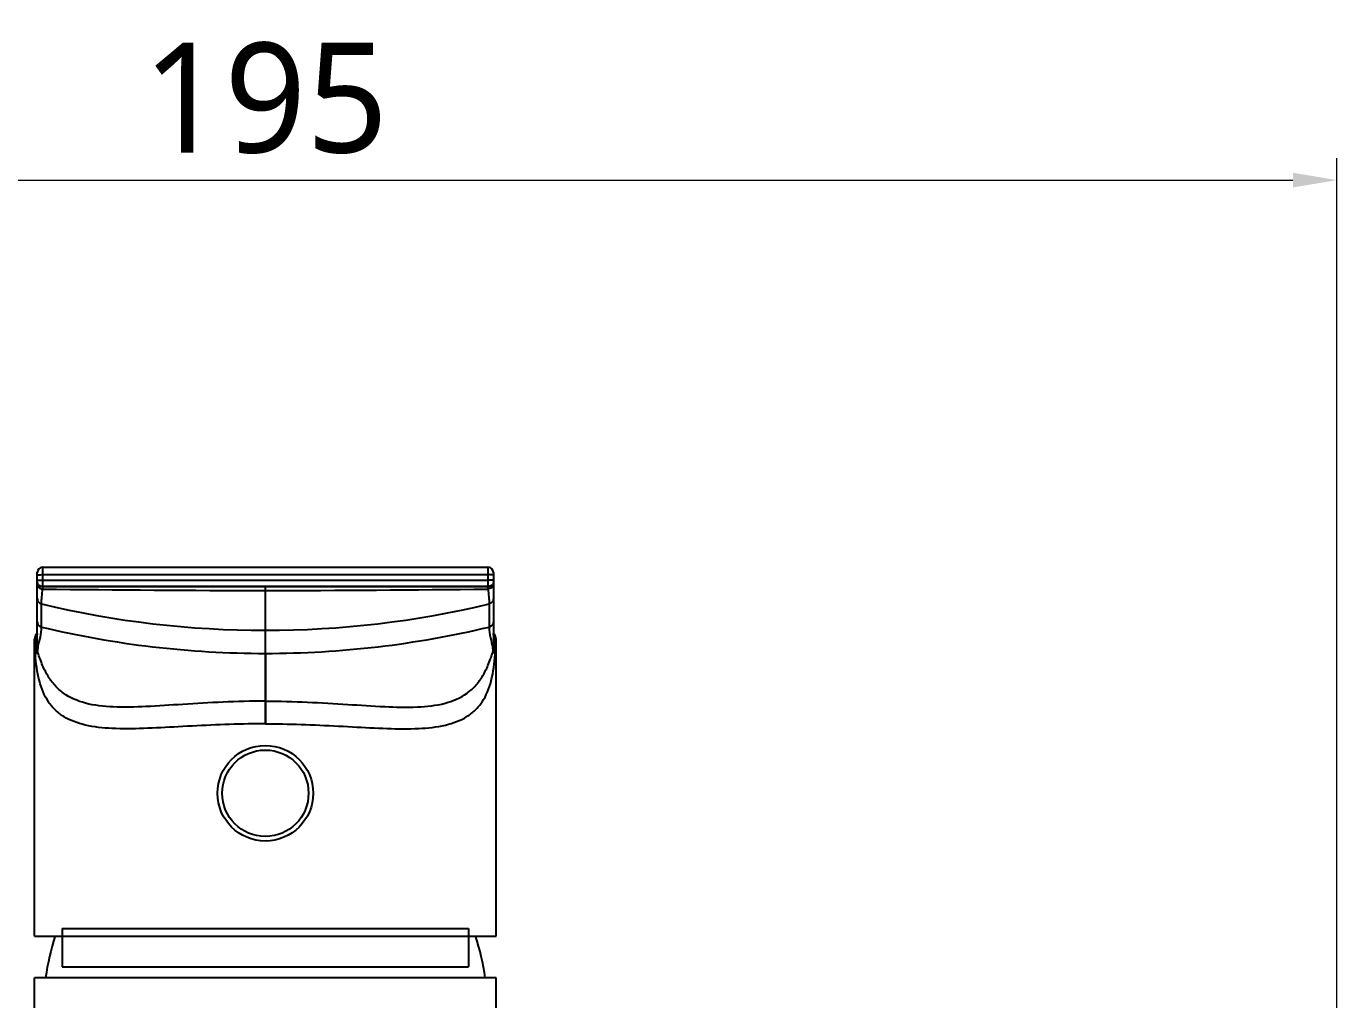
# Model space of a CAD drawing. Extents: x 1777 to 3131, y 3495 to 4487.
# Drawn here: x 2077.5 to 2196.7, y 3797.3 to 3885.9 of the extents above; entities that cross this region are included whole.
import ezdxf

# ---------------------------------------------------------------- set-up
doc = ezdxf.new("R2010")
doc.units = 0
doc.header["$LTSCALE"] = 30
doc.header["$MEASUREMENT"] = 0
doc.header["$PDMODE"] = 3
doc.header["$PDSIZE"] = -10
doc.layers.get('0').update_dxf_attribs({"linetype": 'CONTINUOUS'})
doc.layers.get('DEFPOINTS').update_dxf_attribs({"linetype": 'CONTINUOUS'})
for name, color, linetype in [('80N81050_DXF_CONTINUOUS_LINE', 7, 'CONTINUOUS'), ('80P35VVD2_DXF_CONTINUOUS_LINE', 7, 'CONTINUOUS'), ('81T23343_DXF_CONTINUOUS_LINE', 7, 'CONTINUOUS'), ('8ZG168060_DXF_CONTINUOUS_LINE', 7, 'CONTINUOUS')]:
    doc.layers.add(name, color=color, linetype=linetype)
doc.styles.add('Daelim Dimension', font='NanumGothic.ttf')
doc.dimstyles.new('DEFAULT', dxfattribs={"dimscale": 2, "dimtxt": 2, "dimasz": 2, "dimexe": 0, "dimexo": 2, "dimgap": 1, "dimtad": 1, "dimdec": 1, "dimzin": 9, "dimdsep": 46, "dimtxsty": 'Daelim Dimension', "dimcen": 0.5, "dimclrd": 252, "dimclre": 252, "dimclrt": 3, "dimadec": 1, "dimazin": 0, "dimtfac": 1, "dimtdec": 1, "dimtix": 1, "dimtmove": 0, "dimatfit": 3, "dimfxl": 0, "dimtolj": 1, "dimtzin": 1, "dimlwd": 9, "dimlwe": 9, "dimarcsym": 0})

# ---------------------------------------------------------------- blocks, each defined once
blk = doc.blocks.new('*D77')
at = {"color": 5, "lineweight": 9, "ltscale": 0.5}
for p, q in [((2001.75, 3772.8), (2001.75, 3873.9)), ((2196.75, 3772.8), (2196.75, 3873.9)), ((2005.75, 3871.9), (2192.75, 3871.9))]:
    blk.add_line(p, q, dxfattribs=at)
at = {"color": 5, "ltscale": 0.5}
for points in [[(2005.75, 3872.57), (2005.75, 3871.23), (2001.75, 3871.9)], [(2192.75, 3872.57), (2192.75, 3871.23), (2196.75, 3871.9)]]:
    blk.add_solid(points, dxfattribs=at)
at = {"layer": 'DEFPOINTS', "color": 0, "ltscale": 0.5}
for p in [(2196.75, 3871.9), (2001.75, 3768.8), (2196.75, 3768.8)]:
    blk.add_point(p, dxfattribs=at)
at = {"color": 7, "ltscale": 0.5, "insert": (2099.25, 3879.34), "char_height": 10, "attachment_point": 5, "style": 'Daelim Dimension'}
blk.add_mtext('\\A1;195', dxfattribs=at)
blk = doc.blocks.new('*D78')
at = {"color": 5, "lineweight": 9, "ltscale": 0.5}
for p, q in [((2075, 3836.68), (1968.09, 3836.68)), ((1970.09, 3832.68), (1970.09, 3743.8)), ((2080.25, 3739.8), (1968.09, 3739.8))]:
    blk.add_line(p, q, dxfattribs=at)
at = {"color": 5, "ltscale": 0.5}
for points in [[(1969.42, 3832.68), (1970.75, 3832.68), (1970.09, 3836.68)], [(1969.42, 3743.8), (1970.75, 3743.8), (1970.09, 3739.8)]]:
    blk.add_solid(points, dxfattribs=at)
at = {"layer": 'DEFPOINTS', "color": 0, "ltscale": 0.5}
for p in [(2079, 3836.68), (1970.09, 3739.8), (2084.25, 3739.8)]:
    blk.add_point(p, dxfattribs=at)
at = {"color": 7, "ltscale": 0.5, "insert": (1962.64, 3788.24), "char_height": 10, "attachment_point": 5, "rotation": 90, "style": 'Daelim Dimension'}
blk.add_mtext('\\A1;97', dxfattribs=at)

msp = doc.modelspace()

# ---------------------------------------------------------------- linework, layer by layer
at = {"layer": '80N81050_DXF_CONTINUOUS_LINE', "color": 7, "linetype": 'Continuous'}
msp.add_circle((2099.25, 3816.1), 4.35, dxfattribs=at)
at = {"layer": '80N81050_DXF_CONTINUOUS_LINE', "color": 9, "linetype": 'Continuous'}
msp.add_circle((2099.25, 3816.1), 3.93, dxfattribs=at)
at = {"layer": '80P35VVD2_DXF_CONTINUOUS_LINE', "color": 9, "linetype": 'Continuous'}
for p, q in [((2079, 3834.93), (2079, 3836.68)), ((2119.5, 3836.68), (2119.5, 3834.93)), ((2079, 3836), (2119.5, 3836)), ((2079, 3835.5), (2119.5, 3835.5)), ((2079, 3834.93), (2119.5, 3834.93)), ((2078.88, 3831.23), (2078.88, 3833.33)), ((2119.61, 3833.33), (2119.61, 3831.23)), ((2078.32, 3830.27), (2078.32, 3828.77)), ((2120.17, 3828.77), (2120.17, 3830.27)), ((2078.51, 3829.07), (2078.51, 3829.07)), ((2099.25, 3822.42), (2099.25, 3828.83)), ((2119.97, 3829.2), (2119.97, 3829.19)), ((2119.98, 3829.07), (2119.98, 3829.07))]:
    msp.add_line(p, q, dxfattribs=at)
at = {"layer": '80P35VVD2_DXF_CONTINUOUS_LINE', "color": 7, "linetype": 'Continuous'}
for p, q in [((2079, 3836.68), (2119.5, 3836.68)), ((2078.5, 3829.2), (2078.5, 3836.18)), ((2120, 3836.18), (2120, 3829.2)), ((2078.46, 3830.61), (2078.33, 3830.45)), ((2078.49, 3830.66), (2078.46, 3830.61)), ((2078.46, 3830.61), (2078.46, 3830.61)), ((2078.5, 3830.66), (2078.49, 3830.66)), ((2120, 3830.66), (2120, 3830.66)), ((2120.03, 3830.61), (2120, 3830.66)), ((2120.03, 3830.61), (2120.03, 3830.61)), ((2120.16, 3830.45), (2120.03, 3830.61)), ((2078.26, 3830.26), (2078.25, 3830.12)), ((2078.25, 3803.1), (2078.25, 3830.12)), ((2078.33, 3830.45), (2078.26, 3830.26)), ((2120.23, 3830.25), (2120.16, 3830.45)), ((2120.25, 3830.12), (2120.23, 3830.25)), ((2120.25, 3803.1), (2120.25, 3830.12)), ((2078.25, 3803.1), (2120.25, 3803.1))]:
    msp.add_line(p, q, dxfattribs=at)
at = {"layer": '80P35VVD2_DXF_CONTINUOUS_LINE', "color": 40, "linetype": 'Continuous'}
msp.add_line((2120, 3834.93), (2078.5, 3834.93), dxfattribs=at)
at = {"layer": '80P35VVD2_DXF_CONTINUOUS_LINE', "color": 4, "linetype": 'Continuous'}
for q in [(2099.25, 3834.93), (2099.25, 3822.41)]:
    msp.add_line((2099.25, 3828.83), q, dxfattribs=at)
at = {"layer": '80P35VVD2_DXF_CONTINUOUS_LINE', "color": 7, "linetype": 'Continuous'}
for centre, start, end in [((2079, 3836.18), 90, 180), ((2119.5, 3836.18), 360, 90)]:
    msp.add_arc(centre, 0.5, start, end, dxfattribs=at)
at = {"layer": '80P35VVD2_DXF_CONTINUOUS_LINE', "color": 9, "linetype": 'Continuous'}
for centre, radius, start, end in [((2099.25, 3918.62), 87.69, 256.5696, 283.4304), ((2099.25, 3916.59), 87.76, 256.5752, 269.9944), ((2099.24, 3916.59), 87.76, 270.0056, 283.4248), ((2120.39, 3830.64), 0.391, 180.0022, 184.2446), ((2081.99, 3828.74), 3.5, 168.4677, 170.6593), ((2116.81, 3828.8), 3.19, 7.269, 10.0075), ((2078.99, 3829.2), 0.497, 180.0332, 194.9677), ((2078.99, 3829.2), 0.497, 180.0324, 194.8348), ((2081.72, 3828.79), 3.22, 170.7223, 174.9661), ((2116.71, 3828.78), 3.28, 5.0444, 7.1669), ((2119.5, 3829.2), 0.497, 345.0323, 359.9667), ((2119.5, 3829.2), 0.497, 345.1652, 359.9676)]:
    msp.add_arc(centre, radius, start, end, dxfattribs=at)
for points, knots in [([(2078.5, 3835.95), (2078.5, 3835.96), (2078.51, 3835.97), (2078.56, 3835.98), (2078.66, 3835.99), (2078.81, 3835.99), (2078.93, 3836), (2079, 3836)], [0, 0, 0, 0, 0.025394, 0.083903, 0.300099, 0.621484, 1, 1, 1, 1]), ([(2078.5, 3835.46), (2078.5, 3835.46), (2078.51, 3835.47), (2078.56, 3835.48), (2078.66, 3835.49), (2078.81, 3835.5), (2078.93, 3835.5), (2079, 3835.5)], [0, 0, 0, 0, 0.025394, 0.083903, 0.300099, 0.621484, 1, 1, 1, 1]), ([(2120, 3835.95), (2120, 3835.96), (2119.98, 3835.97), (2119.93, 3835.98), (2119.83, 3835.99), (2119.68, 3835.99), (2119.56, 3836), (2119.5, 3836)], [0, 0, 0, 0, 0.025394, 0.083903, 0.300099, 0.621484, 1, 1, 1, 1]), ([(2120, 3835.46), (2120, 3835.46), (2119.98, 3835.47), (2119.93, 3835.48), (2119.83, 3835.49), (2119.68, 3835.5), (2119.56, 3835.5), (2119.5, 3835.5)], [0, 0, 0, 0, 0.025394, 0.083903, 0.300099, 0.621484, 1, 1, 1, 1]), ([(2078.5, 3835.18), (2078.5, 3835.05), (2078.6, 3834.79), (2078.86, 3834.68), (2078.99, 3834.68)], [0, 0, 0, 0, 0.498992, 1, 1, 1, 1]), ([(2078.53, 3835.14), (2078.55, 3835.1), (2078.67, 3834.98), (2078.86, 3834.93), (2079, 3834.93)], [0, 0, 0, 0, 0.218364, 1, 1, 1, 1]), ([(2078.88, 3833.33), (2078.88, 3833.55), (2078.91, 3834), (2078.95, 3834.45), (2078.99, 3834.68)], [0, 0, 0, 0, 0.480378, 1, 1, 1, 1]), ([(2078.99, 3834.68), (2078.99, 3834.71), (2078.99, 3834.79), (2079, 3834.87), (2079, 3834.93)], [0, 0, 0, 0, 0.319579, 1, 1, 1, 1]), ([(2120, 3835.18), (2120, 3835.05), (2119.89, 3834.79), (2119.63, 3834.68), (2119.5, 3834.68)], [0, 0, 0, 0, 0.498992, 1, 1, 1, 1]), ([(2119.96, 3835.14), (2119.94, 3835.1), (2119.82, 3834.98), (2119.63, 3834.93), (2119.5, 3834.93)], [0, 0, 0, 0, 0.218382, 1, 1, 1, 1]), ([(2119.5, 3834.93), (2119.5, 3834.87), (2119.5, 3834.79), (2119.5, 3834.71), (2119.5, 3834.68)], [0, 0, 0, 0, 0.68029, 1, 1, 1, 1]), ([(2119.5, 3834.68), (2119.54, 3834.45), (2119.58, 3834), (2119.61, 3833.55), (2119.61, 3833.33)], [0, 0, 0, 0, 0.519622, 1, 1, 1, 1]), ([(2078.5, 3833.82), (2078.5, 3833.71), (2078.57, 3833.48), (2078.77, 3833.36), (2078.88, 3833.33)], [0, 0, 0, 0, 0.499425, 1, 1, 1, 1]), ([(2120, 3833.82), (2120, 3833.71), (2119.92, 3833.48), (2119.72, 3833.36), (2119.61, 3833.33)], [0, 0, 0, 0, 0.499425, 1, 1, 1, 1]), ([(2078.5, 3831.71), (2078.5, 3831.6), (2078.57, 3831.38), (2078.77, 3831.25), (2078.88, 3831.23)], [0, 0, 0, 0, 0.499425, 1, 1, 1, 1]), ([(2078.57, 3829.44), (2078.63, 3829.73), (2078.8, 3830.31), (2078.88, 3830.92), (2078.88, 3831.23)], [0, 0, 0, 0, 0.48729, 1, 1, 1, 1]), ([(2120, 3831.71), (2120, 3831.6), (2119.92, 3831.38), (2119.72, 3831.25), (2119.61, 3831.23)], [0, 0, 0, 0, 0.499426, 1, 1, 1, 1]), ([(2119.61, 3831.23), (2119.61, 3830.9), (2119.7, 3830.26), (2119.89, 3829.65), (2119.94, 3829.35)], [0, 0, 0, 0, 0.517221, 1, 1, 1, 1]), ([(2078.32, 3830.27), (2078.31, 3830.26), (2078.27, 3830.21), (2078.25, 3830.16), (2078.25, 3830.12)], [0, 0, 0, 0, 0.291773, 1, 1, 1, 1]), ([(2120.25, 3830.12), (2120.25, 3830.13), (2120.24, 3830.19), (2120.2, 3830.24), (2120.17, 3830.27)], [0, 0, 0, 0, 0.2227, 1, 1, 1, 1]), ([(2078.32, 3828.77), (2078.35, 3828.8), (2078.44, 3828.93), (2078.5, 3829.08), (2078.5, 3829.2)], [0, 0, 0, 0, 0.279065, 1, 1, 1, 1]), ([(2078.32, 3828.77), (2078.35, 3828.79), (2078.43, 3828.87), (2078.5, 3828.99), (2078.51, 3829.07)], [0, 0, 0, 0, 0.299658, 1, 1, 1, 1]), ([(2094.72, 3822.32), (2093.59, 3822.27), (2091.4, 3822.15), (2088.26, 3821.98), (2085.42, 3821.94), (2082.95, 3822.19), (2081.19, 3822.82), (2080.12, 3823.64), (2079.25, 3824.68), (2078.57, 3826.43), (2078.38, 3827.94), (2078.32, 3828.77)], [0, 0, 0, 0, 0.166325, 0.321478, 0.460998, 0.581365, 0.683251, 0.730276, 0.777273, 0.879212, 1, 1, 1, 1]), ([(2099.25, 3824.48), (2097.96, 3824.48), (2095.46, 3824.42), (2091.84, 3824.2), (2088.51, 3823.97), (2085.55, 3823.89), (2082.97, 3824.15), (2081.14, 3824.93), (2080.05, 3825.91), (2079.4, 3826.82), (2078.89, 3827.89), (2078.63, 3828.67), (2078.51, 3829.07)], [0, 0, 0, 0, 0.165782, 0.323591, 0.468552, 0.596957, 0.706695, 0.801397, 0.847226, 0.894604, 0.945222, 1, 1, 1, 1]), ([(2099.25, 3824.48), (2100.53, 3824.48), (2103.03, 3824.42), (2106.65, 3824.2), (2109.98, 3823.97), (2112.94, 3823.89), (2115.52, 3824.15), (2117.35, 3824.93), (2118.44, 3825.91), (2119.09, 3826.82), (2119.6, 3827.89), (2119.86, 3828.67), (2119.98, 3829.07)], [0, 0, 0, 0, 0.165782, 0.323591, 0.468552, 0.596957, 0.706695, 0.801397, 0.847226, 0.894604, 0.945222, 1, 1, 1, 1]), ([(2103.77, 3822.32), (2104.9, 3822.27), (2107.09, 3822.15), (2110.24, 3821.98), (2113.07, 3821.94), (2115.54, 3822.19), (2117.3, 3822.82), (2118.37, 3823.64), (2119.24, 3824.68), (2119.92, 3826.43), (2120.11, 3827.94), (2120.17, 3828.77)], [0, 0, 0, 0, 0.166325, 0.321478, 0.460998, 0.581365, 0.683251, 0.730276, 0.777273, 0.879212, 1, 1, 1, 1]), ([(2119.98, 3829.07), (2119.98, 3829.05), (2120.01, 3828.93), (2120.1, 3828.83), (2120.17, 3828.77)], [0, 0, 0, 0, 0.213595, 1, 1, 1, 1]), ([(2120, 3829.2), (2120, 3829.16), (2120.01, 3829), (2120.09, 3828.86), (2120.17, 3828.77)], [0, 0, 0, 0, 0.232363, 1, 1, 1, 1]), ([(2099.25, 3822.42), (2098.87, 3822.42), (2097.36, 3822.41), (2095.85, 3822.37), (2094.72, 3822.32)], [0, 0, 0, 0, 0.251735, 1, 1, 1, 1]), ([(2099.25, 3822.42), (2099.62, 3822.42), (2101.13, 3822.41), (2102.64, 3822.37), (2103.77, 3822.32)], [0, 0, 0, 0, 0.251735, 1, 1, 1, 1])]:
    msp.add_open_spline(points, degree=3, knots=knots, dxfattribs=at)
for points in [[(2078.5, 3835.27), (2078.5, 3835.22), (2078.51, 3835.18), (2078.53, 3835.14)], [(2078.99, 3834.68), (2085.74, 3834.61), (2099.25, 3834.5), (2112.75, 3834.61), (2119.5, 3834.68)], [(2120, 3835.27), (2120, 3835.22), (2119.98, 3835.18), (2119.96, 3835.14)], [(2078.32, 3830.27), (2078.32, 3830.39), (2078.37, 3830.52), (2078.46, 3830.61)], [(2078.5, 3830.64), (2078.5, 3830.59), (2078.49, 3830.55), (2078.47, 3830.5)], [(2120.01, 3830.53), (2120, 3830.55), (2120, 3830.58), (2120, 3830.61)], [(2120.17, 3830.27), (2120.17, 3830.39), (2120.12, 3830.52), (2120.03, 3830.61)], [(2078.41, 3830.38), (2078.38, 3830.34), (2078.35, 3830.3), (2078.32, 3830.27)], [(2078.47, 3830.5), (2078.46, 3830.46), (2078.44, 3830.42), (2078.41, 3830.38)], [(2120.07, 3830.4), (2120.04, 3830.44), (2120.02, 3830.48), (2120.01, 3830.53)], [(2120.17, 3830.27), (2120.13, 3830.31), (2120.1, 3830.35), (2120.07, 3830.4)]]:
    msp.add_open_spline(points, degree=3, dxfattribs=at)
at = {"layer": '81T23343_DXF_CONTINUOUS_LINE', "color": 7, "linetype": 'Continuous'}
for p, q in [((2078.25, 3769.8), (2078.25, 3799.3)), ((2120.25, 3799.3), (2078.25, 3799.3)), ((2120.25, 3769.8), (2120.25, 3799.3))]:
    msp.add_line(p, q, dxfattribs=at)
at = {"layer": '8ZG168060_DXF_CONTINUOUS_LINE', "color": 6, "linetype": 'Continuous'}
for p, q in [((2080.75, 3803.8), (2080.75, 3800.3)), ((2080.75, 3803.8), (2081.35, 3803.8)), ((2117.15, 3803.8), (2117.75, 3803.8)), ((2117.75, 3803.8), (2117.75, 3800.3)), ((2080.75, 3800.3), (2081.2, 3800.3)), ((2117.3, 3800.3), (2117.75, 3800.3))]:
    msp.add_line(p, q, dxfattribs=at)
at = {"layer": '8ZG168060_DXF_CONTINUOUS_LINE', "color": 7, "linetype": 'Continuous'}
for p, q in [((2081.35, 3803.8), (2117.15, 3803.8)), ((2081.2, 3800.3), (2117.3, 3800.3))]:
    msp.add_line(p, q, dxfattribs=at)
for centre, start, end in [((2103.01, 3795.92), 162.5438, 171.8873), ((2095.49, 3795.92), 8.1127, 17.4562)]:
    msp.add_arc(centre, 24, start, end, dxfattribs=at)

# ---------------------------------------------------------------- dimensions: what is measured, and where the dimension line sits
at = {"color": 5, "ltscale": 0.5}
dim = msp.add_linear_dim(base=(2196.75, 3871.9), p1=(2001.75, 3768.8), p2=(2196.75, 3768.8), dimstyle='DEFAULT', override={"dimtxt": 5, "dimexe": 1, "dimdec": 0, "dimclrd": 5, "dimclre": 5, "dimclrt": 7}, dxfattribs=at)
dim.commit()
dim.dimension.update_dxf_attribs({"geometry": '*D77', "text_midpoint": (2099.25, 3879.34)})
dim = msp.add_linear_dim(base=(1970.09, 3739.8), p1=(2079, 3836.68), p2=(2084.25, 3739.8), angle=90, dimstyle='DEFAULT', override={"dimtxt": 5, "dimexe": 1, "dimdec": 0, "dimclrd": 5, "dimclre": 5, "dimclrt": 7}, dxfattribs=at)
dim.commit()
dim.dimension.update_dxf_attribs({"geometry": '*D78', "text_midpoint": (1962.64, 3788.24)})

doc.saveas('drawing.dxf')
